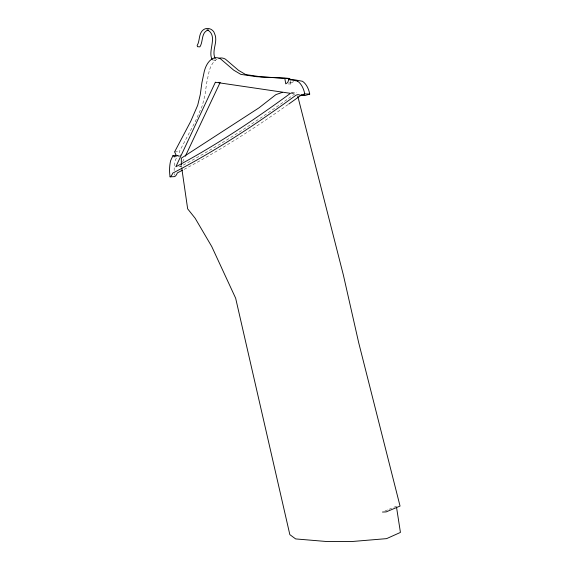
<?xml version="1.0" encoding="UTF-8"?>
<svg xmlns="http://www.w3.org/2000/svg" width="570" height="570" viewBox="0 0 570 570"><rect width="100%" height="100%" fill="white"/><g stroke="black" fill="none" stroke-linecap="round" stroke-linejoin="round"><path stroke-width="0.43" stroke-dasharray="2.85 2.14" d="M288.221 83.933L290.7 84.018L292.731 82.693L293.237 81.168M178.902 166.654L180.441 166.59L181.196 164.987M182.706 161.78L184.224 158.574M174.156 156.885L178.773 156.736L180.882 155.353L179.237 151.748L195.368 121.431L202.421 105.379L205.036 94.634L206.646 83.028L209.055 71.699A22.187 12.996 -89.2 0 1 214.349 61.268L215.802 59.95A22.187 12.996 -89.2 0 1 217.355 58.952M291.028 92.81L295.403 93.451C258.68 120.22 220.626 145.3 180.441 166.59M288.085 104.545C254.448 128.328 219.707 150.658 183.219 169.832M384.921 511.012L388.191 509.644M389.011 509.302L393.101 507.592M393.913 507.25L396.371 506.224M177.035 155.475L179.343 155.403M174.612 151.884L179.237 151.748M290.451 93.33L295.403 93.451M291.712 92.646L296.885 92.775M289.425 82.572L292.731 82.693M213.166 60.028L215.574 60.156M178.773 156.736L177.655 155.289L175.239 160.491A25.073 14.179 86.4 0 0 174.149 170.63M290.166 80.84L290.7 84.018M181.395 165.656L181.652 167.423M174.448 175.14A25.073 14.179 86.4 0 1 174.299 173.643"/><path stroke-width="0.85" d="M170.074 176.85A10.424 5.707 86.4 0 0 172.753 173.109C215.916 150.751 256.621 123.939 295.837 95.304A8.849 5.785 -88.6 0 1 300.297 95.382L305.271 95.496L309.717 94.057A20.32 13.26 -88.4 0 0 302.485 81.282L293.75 79.65L288.783 79.458L287.764 82.515L285.741 83.847L284.808 78.261L256.4 76.679L240.811 74.364L233.707 70.16L220.654 58.952A22.287 12.967 -89.3 0 0 210.986 59.693L209.532 61.011A22.287 12.967 -89.3 0 0 204.26 71.492L201.88 82.878L200.277 94.535L197.683 105.322L190.672 121.446L174.612 151.884L176.265 155.496L174.156 156.885L173.045 155.432L170.637 160.654A25.18 14.136 86.4 0 0 170.074 176.85L174.655 176.622A10.381 5.728 86.5 0 0 177.348 172.895L182.486 170.209M185.357 156.166L220.17 82.415L218.566 82.365M288.812 104.032L300.803 95.418A8.806 5.793 -88.5 0 1 301.908 94.934M282.228 92.404L275.923 94.62L259.001 107.837L181.288 158.211L181.388 164.83M300.297 95.382L304.736 93.929L309.717 94.057M208.62 29.904C200.889 31.956 203.454 41.503 199.878 46.861L197.484 46.712L197.142 45.543C200.156 40.62 198.317 33.623 203.397 29.74C207.238 26.804 213.515 29.034 214.634 33.822C218.36 42.023 211.278 50.402 215.175 58.532M382.47 512.045L386.132 511.91L400.047 506.067L358.651 342.534L343.404 275.175L297.768 96.216M173.045 155.432L176.116 155.339M284.808 78.261L289.767 78.453L290.037 80.042M289.767 78.453L261.309 76.872L245.691 74.563L238.566 70.374L225.499 59.216A22.187 12.996 -89.2 0 0 218.958 58.29M288.783 79.458L297.512 81.09M207.031 29.726C218.83 35.518 207.045 51.015 212.304 59.836M396.506 507.101L400.432 532.423L386.588 538.636L352.239 541.5L326.268 541.486L295.652 538.921L289.845 534.646L235.652 298.21L211.755 246.561L195.139 218.232L187.658 208.848L181.78 168.307M303.81 94.869A8.806 5.793 -88.5 0 1 304.551 95.112M297.504 81.097A20.42 13.238 -88.5 0 1 304.736 93.929M215.36 82.258L175.831 166.782C215.916 145.393 253.857 120.199 290.451 93.33L215.36 82.258"/></g></svg>
